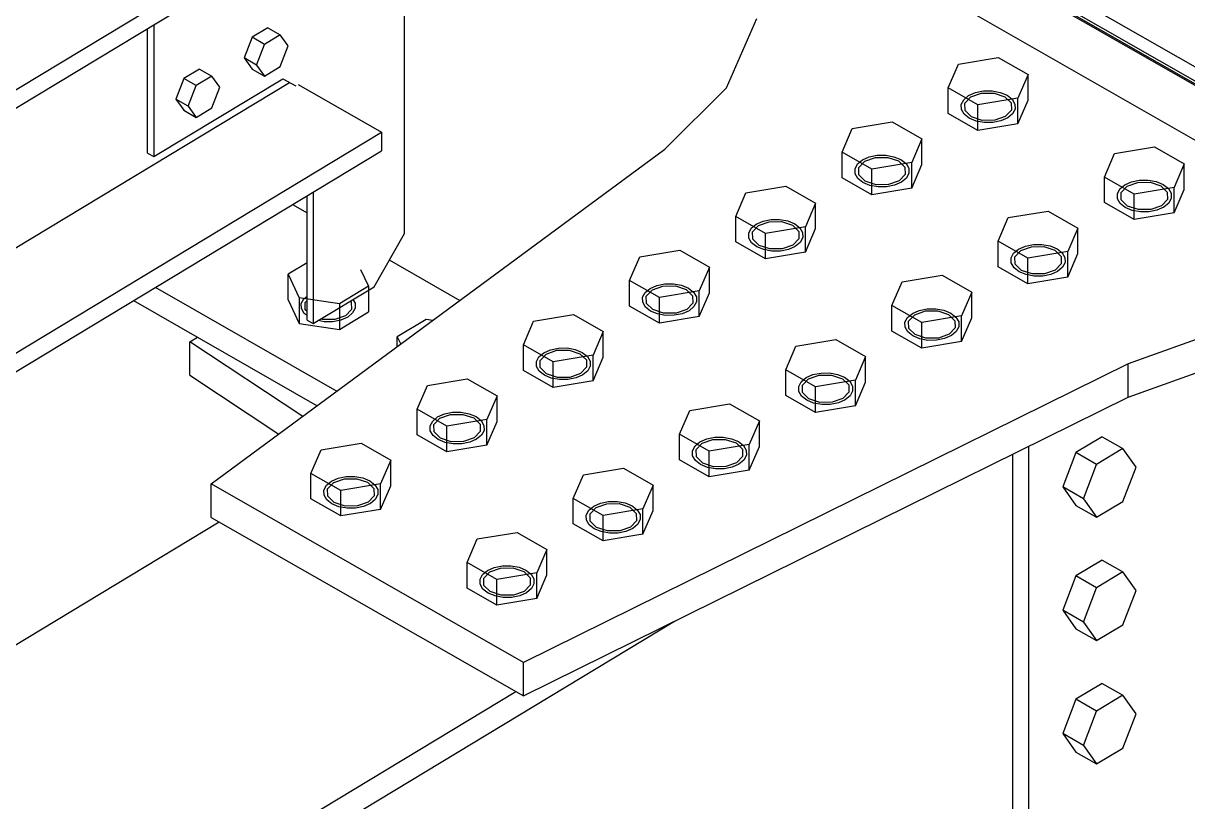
# Model space of a CAD drawing. Header units: millimetres. Extents: x 15962 to 71432, y 9666 to 72266.
# Drawn here: x 54455 to 54990, y 42711 to 43068 of the extents above; entities that cross this region are included whole.
import ezdxf

# ---------------------------------------------------------------- set-up
doc = ezdxf.new("R2010")
doc.units = ezdxf.units.MM
doc.header["$LTSCALE"] = 2

msp = doc.modelspace()

# ---------------------------------------------------------------- linework, layer by layer
at = {"color": 2, "linetype": 'Continuous'}
for p, q in [((54630.543, 42971.9221), (54630.543, 43221.0365)), ((53874.7746, 42689.6011), (54620.0183, 43139.265)), ((53874.7746, 42681.1064), (54620.0183, 43130.7703)), ((55059.0066, 43002.3463), (54876.3496, 43106.9348)), ((54877.7637, 43106.9457), (55058.9881, 43003.1775)), ((55058.9603, 43004.4243), (54879.8849, 43106.962)), ((54891.1976, 43107.0491), (55058.8122, 43011.0737)), ((54876.3496, 43081.8553), (55059.0066, 42977.2668)), ((54778.465, 43038.7922), (54792.424, 43070.5369)), ((54512.5408, 43008.7802), (54512.5408, 43065.9207)), ((54515.4059, 43067.6495), (54515.4059, 43007.1396)), ((53833.5872, 42592.2367), (54577.744, 43041.2448)), ((54515.4059, 43007.1396), (54574.719, 43042.9268)), ((54574.719, 43042.9268), (54580.6503, 43039.6289)), ((54581.6968, 43040.2603), (54620.0183, 43018.317)), ((54750.133, 43010.5483), (54778.465, 43038.7922)), ((53874.7746, 42568.653), (54620.0183, 43018.317)), ((54620.0183, 43018.317), (54620.0183, 43009.8223)), ((53874.7746, 42560.1583), (54620.0183, 43009.8223)), ((54512.5408, 43008.7802), (54515.4059, 43007.1396)), ((54541.8357, 42856.8522), (54750.133, 43010.5483)), ((54588.675, 42990.9104), (54588.675, 42930.4802)), ((54579.1555, 42985.1666), (54585.8098, 42981.3562)), ((54585.8098, 42932.1208), (54585.8098, 42989.1816)), ((54616.587, 42947.3212), (54630.543, 42971.9221)), ((54623.6145, 42959.7089), (54656.0565, 42941.1322)), ((54516.1451, 42947.1474), (54599.5126, 42899.4102)), ((54588.675, 42930.4802), (54616.587, 42947.3212)), ((54506.101, 42941.0871), (54590.4994, 42892.7596)), ((54585.8098, 42932.1208), (54588.675, 42930.4802)), ((55014.8384, 42930.614), (54962.9521, 42912.0668)), ((54532.0157, 42922.1563), (54535.4951, 42924.2557)), ((54583.8599, 42887.8606), (54532.0157, 42922.1563)), ((54532.0157, 42906.785), (54532.0157, 42922.1563)), ((54962.9521, 42912.0668), (54685.2634, 42774.9231)), ((54962.9521, 42896.6954), (55014.8384, 42915.2427)), ((54962.9521, 42896.6954), (54962.9521, 42912.0668)), ((54532.0157, 42906.785), (54572.8755, 42879.7556)), ((54685.2634, 42759.5518), (54962.9521, 42896.6954)), ((54917.151, 42874.0754), (54917.151, 42643.6684)), ((54909.988, 42647.7699), (54909.988, 42870.5378)), ((54685.2634, 42774.9231), (54541.8357, 42856.8522)), ((54541.8357, 42841.4809), (54541.8357, 42856.8522)), ((54541.8357, 42841.4809), (54685.2634, 42759.5518)), ((54191.2185, 42625.7143), (54545.4214, 42839.4327)), ((54327.3159, 42535.974), (54754.6679, 42793.829)), ((54685.2634, 42759.5518), (54685.2634, 42774.9231)), ((54327.3159, 42547.7856), (54681.6778, 42761.5999))]:
    msp.add_line(p, q, dxfattribs=at)
at = {"color": 7, "linetype": 'Continuous'}
for p, q in [((54567.8777, 43066.3056), (54560.6259, 43061.9302)), ((54567.8777, 43066.3056), (54573.5507, 43063.0571)), ((54560.6259, 43061.9302), (54557, 43052.4613)), ((54566.2989, 43058.6817), (54560.6259, 43061.9302)), ((54573.5507, 43063.0571), (54566.2989, 43058.6817)), ((54577.1766, 43057.9637), (54573.5507, 43063.0571)), ((54562.6731, 43049.2128), (54566.2989, 43058.6817)), ((54573.5507, 43048.4948), (54577.1766, 43057.9637)), ((54562.6731, 43049.2128), (54557, 43052.4613)), ((54557, 43052.4613), (54560.6259, 43047.3679)), ((54562.6731, 43049.2128), (54566.2989, 43044.1194)), ((54880.3451, 43038.7386), (54885.0128, 43049.5961)), ((54885.0128, 43049.5961), (54903.3438, 43052.6488)), ((54903.3438, 43052.6488), (54917.0071, 43044.844)), ((54536.4766, 43047.3594), (54529.2249, 43042.984)), ((54542.1497, 43044.111), (54534.8979, 43039.7356)), ((54536.4766, 43047.3594), (54542.1497, 43044.111)), ((54545.7755, 43039.0175), (54542.1497, 43044.111)), ((54560.6259, 43047.3679), (54566.2989, 43044.1194)), ((54566.2989, 43044.1194), (54573.5507, 43048.4948)), ((54917.0071, 43044.844), (54912.3394, 43033.9865)), ((54917.0071, 43033.0971), (54917.0071, 43044.844)), ((54529.2249, 43042.984), (54525.599, 43033.5151)), ((54534.8979, 43039.7356), (54529.2249, 43042.984)), ((54531.272, 43030.2667), (54534.8979, 43039.7356)), ((54542.1497, 43029.5487), (54545.7755, 43039.0175)), ((54880.3451, 43026.9916), (54880.3451, 43038.7386)), ((54894.0084, 43030.9338), (54880.3451, 43038.7386)), ((54531.272, 43030.2667), (54525.599, 43033.5151)), ((54525.599, 43033.5151), (54529.2249, 43028.4217)), ((54886.3033, 43031.0899), (54887.4586, 43033.2861)), ((54887.4586, 43033.2861), (54889.7119, 43035.1649)), ((54888.0113, 43031.6284), (54890.7876, 43034.5505)), ((54889.7119, 43035.1649), (54892.8426, 43036.5425)), ((54890.7876, 43034.5505), (54895.6775, 43036.2651)), ((54892.8426, 43036.5425), (54896.5444, 43037.2841)), ((54912.3394, 43033.9865), (54894.0084, 43030.9338)), ((54895.6775, 43036.2651), (54901.371, 43036.313)), ((54896.5444, 43037.2841), (54900.4549, 43037.3169)), ((54900.4549, 43037.3169), (54904.1912, 43036.6379)), ((54901.371, 43036.313), (54906.3423, 43034.6811)), ((54904.1912, 43036.6379), (54907.3877, 43035.3134)), ((54906.3423, 43034.6811), (54909.2595, 43031.8069)), ((54907.3877, 43035.3134), (54909.7314, 43033.4732)), ((54909.7314, 43033.4732), (54910.993, 43031.2973)), ((54912.3394, 43022.2396), (54912.3394, 43033.9865)), ((54912.3394, 43022.2396), (54917.0071, 43033.0971)), ((54529.2249, 43028.4217), (54534.8979, 43025.1732)), ((54531.272, 43030.2667), (54534.8979, 43025.1732)), ((54534.8979, 43025.1732), (54542.1497, 43029.5487)), ((54886.3592, 43028.7914), (54886.3033, 43031.0899)), ((54887.6207, 43026.6156), (54886.3592, 43028.7914)), ((54888.0927, 43028.2819), (54888.0113, 43031.6284)), ((54891.0098, 43025.4076), (54888.0927, 43028.2819)), ((54894.0084, 43019.1868), (54894.0084, 43030.9338)), ((54909.3409, 43028.4603), (54906.5646, 43025.5383)), ((54909.2595, 43031.8069), (54909.3409, 43028.4603)), ((54911.0489, 43028.9988), (54909.8936, 43026.8026)), ((54910.993, 43031.2973), (54911.0489, 43028.9988)), ((54836.2276, 43020.0895), (54854.5586, 43023.1422)), ((54854.5586, 43023.1422), (54868.2219, 43015.3374)), ((54894.0084, 43019.1868), (54880.3451, 43026.9916)), ((54889.9644, 43024.7753), (54887.6207, 43026.6156)), ((54893.1609, 43023.4509), (54889.9644, 43024.7753)), ((54895.9812, 43023.7758), (54891.0098, 43025.4076)), ((54896.8973, 43022.7718), (54893.1609, 43023.4509)), ((54901.6746, 43023.8236), (54895.9812, 43023.7758)), ((54900.8077, 43022.8047), (54896.8973, 43022.7718)), ((54904.5095, 43023.5462), (54900.8077, 43022.8047)), ((54906.5646, 43025.5383), (54901.6746, 43023.8236)), ((54907.6403, 43024.9238), (54904.5095, 43023.5462)), ((54909.8936, 43026.8026), (54907.6403, 43024.9238)), ((54831.5599, 43009.2319), (54836.2276, 43020.0895)), ((54912.3394, 43022.2396), (54894.0084, 43019.1868)), ((54868.2219, 43015.3374), (54863.5542, 43004.4799)), ((54868.2219, 43003.5905), (54868.2219, 43015.3374)), ((54956.7266, 43008.6315), (54975.0576, 43011.6843)), ((54975.0576, 43011.6843), (54988.7209, 43003.8795)), ((54831.5599, 42997.485), (54831.5599, 43009.2319)), ((54845.2232, 43001.4271), (54831.5599, 43009.2319)), ((54840.9267, 43005.6583), (54844.0575, 43007.0359)), ((54842.0024, 43005.0438), (54846.8924, 43006.7585)), ((54844.0575, 43007.0359), (54847.7593, 43007.7774)), ((54846.8924, 43006.7585), (54852.5858, 43006.8063)), ((54847.7593, 43007.7774), (54851.6697, 43007.8103)), ((54851.6697, 43007.8103), (54855.4061, 43007.1312)), ((54852.5858, 43006.8063), (54857.5572, 43005.1745)), ((54855.4061, 43007.1312), (54858.6026, 43005.8068)), ((54952.0589, 42997.774), (54956.7266, 43008.6315)), ((54837.5181, 43001.5833), (54838.6734, 43003.7795)), ((54837.574, 42999.2848), (54837.5181, 43001.5833)), ((54838.6734, 43003.7795), (54840.9267, 43005.6583)), ((54839.2261, 43002.1218), (54842.0024, 43005.0438)), ((54839.3075, 42998.7752), (54839.2261, 43002.1218)), ((54863.5542, 43004.4799), (54845.2232, 43001.4271)), ((54845.2232, 42989.6802), (54845.2232, 43001.4271)), ((54857.5572, 43005.1745), (54860.4743, 43002.3002)), ((54858.6026, 43005.8068), (54860.9463, 43003.9666)), ((54860.4743, 43002.3002), (54860.5557, 42998.9537)), ((54860.9463, 43003.9666), (54862.2078, 43001.7907)), ((54862.2078, 43001.7907), (54862.2637, 42999.4922)), ((54863.5542, 42992.7329), (54863.5542, 43004.4799)), ((54863.5542, 42992.7329), (54868.2219, 43003.5905)), ((54988.7209, 43003.8795), (54984.0532, 42993.0219)), ((54988.7209, 42992.1325), (54988.7209, 43003.8795)), ((54845.2232, 42989.6802), (54831.5599, 42997.485)), ((54838.8356, 42997.1089), (54837.574, 42999.2848)), ((54841.1793, 42995.2687), (54838.8356, 42997.1089)), ((54842.2247, 42995.901), (54839.3075, 42998.7752)), ((54847.196, 42994.2691), (54842.2247, 42995.901)), ((54857.7794, 42996.0316), (54852.8895, 42994.317)), ((54860.5557, 42998.9537), (54857.7794, 42996.0316)), ((54861.1084, 42997.296), (54858.8551, 42995.4172)), ((54862.2637, 42999.4922), (54861.1084, 42997.296)), ((54952.0589, 42986.0271), (54952.0589, 42997.774)), ((54965.7222, 42989.9692), (54952.0589, 42997.774)), ((54961.4257, 42994.2004), (54964.5565, 42995.578)), ((54964.5565, 42995.578), (54968.2583, 42996.3195)), ((54968.2583, 42996.3195), (54972.1687, 42996.3523)), ((54972.1687, 42996.3523), (54975.9051, 42995.6733)), ((54975.9051, 42995.6733), (54979.1015, 42994.3488)), ((54782.7747, 42979.7253), (54787.4424, 42990.5828)), ((54787.4424, 42990.5828), (54805.7734, 42993.6356)), ((54805.7734, 42993.6356), (54819.4368, 42985.8308)), ((54844.3758, 42993.9442), (54841.1793, 42995.2687)), ((54848.1121, 42993.2652), (54844.3758, 42993.9442)), ((54863.5542, 42992.7329), (54845.2232, 42989.6802)), ((54852.8895, 42994.317), (54847.196, 42994.2691)), ((54852.0226, 42993.298), (54848.1121, 42993.2652)), ((54855.7244, 42994.0396), (54852.0226, 42993.298)), ((54858.8551, 42995.4172), (54855.7244, 42994.0396)), ((54958.0171, 42990.1254), (54959.1724, 42992.3215)), ((54959.1724, 42992.3215), (54961.4257, 42994.2004)), ((54959.7251, 42990.6638), (54962.5014, 42993.5859)), ((54959.8065, 42987.3173), (54959.7251, 42990.6638)), ((54962.5014, 42993.5859), (54967.3914, 42995.3006)), ((54984.0532, 42993.0219), (54965.7222, 42989.9692)), ((54967.3914, 42995.3006), (54973.0848, 42995.3484)), ((54973.0848, 42995.3484), (54978.0561, 42993.7165)), ((54978.0561, 42993.7165), (54980.9733, 42990.8423)), ((54979.1015, 42994.3488), (54981.4453, 42992.5086)), ((54980.9733, 42990.8423), (54981.0547, 42987.4958)), ((54981.4453, 42992.5086), (54982.7068, 42990.3327)), ((54982.7068, 42990.3327), (54982.7627, 42988.0342)), ((54984.0532, 42981.275), (54984.0532, 42993.0219)), ((54984.0532, 42981.275), (54988.7209, 42992.1325)), ((54819.4368, 42985.8308), (54814.7691, 42974.9732)), ((54819.4368, 42974.0838), (54819.4368, 42985.8308)), ((54965.7222, 42978.2223), (54952.0589, 42986.0271)), ((54958.073, 42987.8268), (54958.0171, 42990.1254)), ((54959.3345, 42985.651), (54958.073, 42987.8268)), ((54961.6783, 42983.8108), (54959.3345, 42985.651)), ((54962.7237, 42984.443), (54959.8065, 42987.3173)), ((54965.7222, 42978.2223), (54965.7222, 42989.9692)), ((54981.0547, 42987.4958), (54978.2784, 42984.5737)), ((54981.6074, 42985.8381), (54979.3541, 42983.9592)), ((54982.7627, 42988.0342), (54981.6074, 42985.8381)), ((54782.7747, 42967.9784), (54782.7747, 42979.7253)), ((54796.438, 42971.9205), (54782.7747, 42979.7253)), ((54907.9414, 42979.1249), (54926.2724, 42982.1776)), ((54926.2724, 42982.1776), (54939.9358, 42974.3728)), ((54964.8747, 42982.4863), (54961.6783, 42983.8108)), ((54967.695, 42982.8112), (54962.7237, 42984.443)), ((54968.6111, 42981.8073), (54964.8747, 42982.4863)), ((54984.0532, 42981.275), (54965.7222, 42978.2223)), ((54973.3884, 42982.859), (54967.695, 42982.8112)), ((54972.5215, 42981.8401), (54968.6111, 42981.8073)), ((54976.2233, 42982.5816), (54972.5215, 42981.8401)), ((54978.2784, 42984.5737), (54973.3884, 42982.859)), ((54979.3541, 42983.9592), (54976.2233, 42982.5816)), ((54788.733, 42972.0767), (54789.8882, 42974.2728)), ((54789.8882, 42974.2728), (54792.1415, 42976.1517)), ((54790.441, 42972.6151), (54793.2172, 42975.5372)), ((54792.1415, 42976.1517), (54795.2723, 42977.5293)), ((54793.2172, 42975.5372), (54798.1072, 42977.2519)), ((54795.2723, 42977.5293), (54798.9741, 42978.2708)), ((54814.7691, 42974.9732), (54796.438, 42971.9205)), ((54798.1072, 42977.2519), (54803.8006, 42977.2997)), ((54798.9741, 42978.2708), (54802.8846, 42978.3037)), ((54802.8846, 42978.3037), (54806.6209, 42977.6246)), ((54803.8006, 42977.2997), (54808.772, 42975.6679)), ((54806.6209, 42977.6246), (54809.8174, 42976.3002)), ((54808.772, 42975.6679), (54811.6892, 42972.7936)), ((54809.8174, 42976.3002), (54812.1611, 42974.4599)), ((54812.1611, 42974.4599), (54813.4226, 42972.2841)), ((54814.7691, 42963.2263), (54814.7691, 42974.9732)), ((54903.2737, 42968.2674), (54907.9414, 42979.1249)), ((54939.9358, 42974.3728), (54935.2681, 42963.5153)), ((54939.9358, 42962.6259), (54939.9358, 42974.3728)), ((54788.7888, 42969.7782), (54788.733, 42972.0767)), ((54790.0504, 42967.6023), (54788.7888, 42969.7782)), ((54790.5223, 42969.2686), (54790.441, 42972.6151)), ((54793.4395, 42966.3944), (54790.5223, 42969.2686)), ((54796.438, 42960.1736), (54796.438, 42971.9205)), ((54811.7705, 42969.4471), (54808.9943, 42966.525)), ((54811.6892, 42972.7936), (54811.7705, 42969.4471)), ((54813.4785, 42969.9855), (54812.3233, 42967.7894)), ((54813.4226, 42972.2841), (54813.4785, 42969.9855)), ((54814.7691, 42963.2263), (54819.4368, 42974.0838)), ((54738.6573, 42961.0762), (54756.9883, 42964.1289)), ((54756.9883, 42964.1289), (54770.6516, 42956.3241)), ((54796.438, 42960.1736), (54782.7747, 42967.9784)), ((54792.3941, 42965.7621), (54790.0504, 42967.6023)), ((54795.5906, 42964.4376), (54792.3941, 42965.7621)), ((54798.4108, 42964.7625), (54793.4395, 42966.3944)), ((54799.3269, 42963.7586), (54795.5906, 42964.4376)), ((54804.1043, 42964.8103), (54798.4108, 42964.7625)), ((54803.2374, 42963.7914), (54799.3269, 42963.7586)), ((54806.9392, 42964.5329), (54803.2374, 42963.7914)), ((54808.9943, 42966.525), (54804.1043, 42964.8103)), ((54810.07, 42965.9105), (54806.9392, 42964.5329)), ((54812.3233, 42967.7894), (54810.07, 42965.9105)), ((54903.2737, 42956.5204), (54903.2737, 42968.2674)), ((54916.937, 42960.4626), (54903.2737, 42968.2674)), ((54910.3872, 42962.8149), (54912.6405, 42964.6937)), ((54910.94, 42961.1572), (54913.7162, 42964.0793)), ((54912.6405, 42964.6937), (54915.7713, 42966.0713)), ((54913.7162, 42964.0793), (54918.6062, 42965.7939)), ((54915.7713, 42966.0713), (54919.4731, 42966.8129)), ((54935.2681, 42963.5153), (54916.937, 42960.4626)), ((54918.6062, 42965.7939), (54924.2996, 42965.8418)), ((54919.4731, 42966.8129), (54923.3836, 42966.8457)), ((54923.3836, 42966.8457), (54927.1199, 42966.1667)), ((54924.2996, 42965.8418), (54929.271, 42964.2099)), ((54927.1199, 42966.1667), (54930.3164, 42964.8422)), ((54929.271, 42964.2099), (54932.1882, 42961.3357)), ((54930.3164, 42964.8422), (54932.6601, 42963.002)), ((54935.2681, 42951.7684), (54935.2681, 42963.5153)), ((54585.8098, 42958.3779), (54577.0909, 42953.1171)), ((54733.9896, 42950.2187), (54738.6573, 42961.0762)), ((54814.7691, 42963.2263), (54796.438, 42960.1736)), ((54909.2319, 42960.6187), (54910.3872, 42962.8149)), ((54909.2878, 42958.3202), (54909.2319, 42960.6187)), ((54910.5494, 42956.1444), (54909.2878, 42958.3202)), ((54911.0213, 42957.8107), (54910.94, 42961.1572)), ((54916.937, 42948.7156), (54916.937, 42960.4626)), ((54932.1882, 42961.3357), (54932.2695, 42957.9891)), ((54932.6601, 42963.002), (54933.9216, 42960.8261)), ((54933.9775, 42958.5276), (54932.8223, 42956.3314)), ((54933.9216, 42960.8261), (54933.9775, 42958.5276)), ((54935.2681, 42951.7684), (54939.9358, 42962.6259)), ((54577.0909, 42953.1171), (54582.2626, 42942.3387)), ((54577.0909, 42941.3701), (54577.0909, 42953.1171)), ((54610.3333, 42955.2949), (54614.0236, 42947.6038)), ((54770.6516, 42956.3241), (54765.9839, 42945.4666)), ((54770.6516, 42944.5772), (54770.6516, 42956.3241)), ((54916.937, 42948.7156), (54903.2737, 42956.5204)), ((54912.8931, 42954.3041), (54910.5494, 42956.1444)), ((54913.9385, 42954.9364), (54911.0213, 42957.8107)), ((54916.0896, 42952.9797), (54912.8931, 42954.3041)), ((54918.9098, 42953.3046), (54913.9385, 42954.9364)), ((54919.8259, 42952.3006), (54916.0896, 42952.9797)), ((54924.6033, 42953.3524), (54918.9098, 42953.3046)), ((54927.4382, 42953.075), (54923.7364, 42952.3335)), ((54929.4933, 42955.0671), (54924.6033, 42953.3524)), ((54930.569, 42954.4526), (54927.4382, 42953.075)), ((54932.2695, 42957.9891), (54929.4933, 42955.0671)), ((54932.8223, 42956.3314), (54930.569, 42954.4526)), ((54614.0236, 42947.6038), (54600.7289, 42939.5821)), ((54614.0236, 42947.6038), (54614.0236, 42935.8569)), ((54733.9896, 42938.4718), (54733.9896, 42950.2187)), ((54747.6529, 42942.4139), (54733.9896, 42950.2187)), ((54743.3563, 42946.6451), (54746.4871, 42948.0227)), ((54744.4321, 42946.0306), (54749.322, 42947.7453)), ((54746.4871, 42948.0227), (54750.1889, 42948.7642)), ((54749.322, 42947.7453), (54755.0155, 42947.7931)), ((54750.1889, 42948.7642), (54754.0994, 42948.797)), ((54754.0994, 42948.797), (54757.8357, 42948.118)), ((54755.0155, 42947.7931), (54759.9868, 42946.1612)), ((54757.8357, 42948.118), (54761.0322, 42946.7935)), ((54854.4885, 42938.7607), (54859.1562, 42949.6183)), ((54859.1562, 42949.6183), (54877.4873, 42952.671)), ((54877.4873, 42952.671), (54891.1506, 42944.8662)), ((54935.2681, 42951.7684), (54916.937, 42948.7156)), ((54923.7364, 42952.3335), (54919.8259, 42952.3006)), ((54600.7289, 42939.5821), (54582.2626, 42942.3387)), ((54582.2626, 42942.3387), (54582.2626, 42930.5918)), ((54584.3463, 42941.8631), (54585.8098, 42943.0803)), ((54739.9478, 42942.5701), (54741.103, 42944.7662)), ((54740.0037, 42940.2715), (54739.9478, 42942.5701)), ((54741.103, 42944.7662), (54743.3563, 42946.6451)), ((54741.6558, 42943.1085), (54744.4321, 42946.0306)), ((54741.7372, 42939.762), (54741.6558, 42943.1085)), ((54765.9839, 42945.4666), (54747.6529, 42942.4139)), ((54747.6529, 42930.667), (54747.6529, 42942.4139)), ((54759.9868, 42946.1612), (54762.904, 42943.287)), ((54761.0322, 42946.7935), (54763.3759, 42944.9533)), ((54762.904, 42943.287), (54762.9854, 42939.9405)), ((54763.3759, 42944.9533), (54764.6375, 42942.7774)), ((54764.6375, 42942.7774), (54764.6934, 42940.4789)), ((54765.9839, 42933.7197), (54765.9839, 42945.4666)), ((54765.9839, 42933.7197), (54770.6516, 42944.5772)), ((54891.1506, 42944.8662), (54886.4829, 42934.0087)), ((54891.1506, 42933.1193), (54891.1506, 42944.8662)), ((54577.0909, 42941.3701), (54582.2626, 42930.5918)), ((54583.1866, 42939.6678), (54584.3463, 42941.8631)), ((54583.2378, 42937.3693), (54583.1866, 42939.6678)), ((54584.4949, 42935.1925), (54583.2378, 42937.3693)), ((54584.8957, 42940.2051), (54585.8098, 42941.1645)), ((54584.9702, 42936.8585), (54584.8957, 42940.2051)), ((54585.8098, 42936.029), (54584.9702, 42936.8585)), ((54600.7289, 42939.5821), (54600.7289, 42927.8352)), ((54606.2188, 42937.022), (54603.4366, 42934.1019)), ((54605.7346, 42940.7733), (54606.1443, 42940.3685)), ((54606.1443, 42940.3685), (54606.2188, 42937.022)), ((54607.9279, 42937.5592), (54606.7682, 42935.3639)), ((54606.9311, 42941.4952), (54607.8767, 42939.8578)), ((54607.8767, 42939.8578), (54607.9279, 42937.5592)), ((54747.6529, 42930.667), (54733.9896, 42938.4718)), ((54741.2652, 42938.0957), (54740.0037, 42940.2715)), ((54743.6089, 42936.2554), (54741.2652, 42938.0957)), ((54744.6543, 42936.8877), (54741.7372, 42939.762)), ((54749.6257, 42935.2559), (54744.6543, 42936.8877)), ((54760.2091, 42937.0184), (54755.3191, 42935.3037)), ((54762.9854, 42939.9405), (54760.2091, 42937.0184)), ((54763.5381, 42938.2828), (54761.2848, 42936.4039)), ((54764.6934, 42940.4789), (54763.5381, 42938.2828)), ((54854.4885, 42927.0138), (54854.4885, 42938.7607)), ((54868.1519, 42930.9559), (54854.4885, 42938.7607)), ((54866.9861, 42936.5647), (54870.6879, 42937.3062)), ((54870.6879, 42937.3062), (54874.5984, 42937.3391)), ((54874.5984, 42937.3391), (54878.3347, 42936.66)), ((54585.8098, 42934.1575), (54584.4949, 42935.1925)), ((54593.7636, 42931.3422), (54590.9537, 42931.8551)), ((54592.8496, 42932.3468), (54592.1502, 42932.577)), ((54598.5431, 42932.3906), (54592.8496, 42932.3468)), ((54597.6741, 42931.3723), (54593.7636, 42931.3422)), ((54601.3774, 42932.1112), (54597.6741, 42931.3723)), ((54603.4366, 42934.1019), (54598.5431, 42932.3906)), ((54600.7289, 42927.8352), (54614.0236, 42935.8569)), ((54604.511, 42933.4866), (54601.3774, 42932.1112)), ((54606.7682, 42935.3639), (54604.511, 42933.4866)), ((54640.5268, 42932.4282), (54627.2321, 42924.4065)), ((54643.6321, 42931.9647), (54640.5268, 42932.4282)), ((54685.2044, 42920.7121), (54689.8721, 42931.5696)), ((54689.8721, 42931.5696), (54708.2031, 42934.6223)), ((54708.2031, 42934.6223), (54721.8664, 42926.8175)), ((54746.8054, 42934.931), (54743.6089, 42936.2554)), ((54750.5418, 42934.2519), (54746.8054, 42934.931)), ((54765.9839, 42933.7197), (54747.6529, 42930.667)), ((54755.3191, 42935.3037), (54749.6257, 42935.2559)), ((54754.4522, 42934.2848), (54750.5418, 42934.2519)), ((54758.154, 42935.0263), (54754.4522, 42934.2848)), ((54761.2848, 42936.4039), (54758.154, 42935.0263)), ((54860.4468, 42931.1121), (54861.602, 42933.3083)), ((54861.602, 42933.3083), (54863.8553, 42935.1871)), ((54862.1548, 42931.6506), (54864.931, 42934.5726)), ((54862.2361, 42928.304), (54862.1548, 42931.6506)), ((54863.8553, 42935.1871), (54866.9861, 42936.5647)), ((54864.931, 42934.5726), (54869.821, 42936.2873)), ((54886.4829, 42934.0087), (54868.1519, 42930.9559)), ((54869.821, 42936.2873), (54875.5145, 42936.3351)), ((54875.5145, 42936.3351), (54880.4858, 42934.7033)), ((54878.3347, 42936.66), (54881.5312, 42935.3356)), ((54880.4858, 42934.7033), (54883.403, 42931.829)), ((54881.5312, 42935.3356), (54883.8749, 42933.4953)), ((54883.403, 42931.829), (54883.4843, 42928.4825)), ((54883.8749, 42933.4953), (54885.1365, 42931.3195)), ((54886.4829, 42922.2617), (54886.4829, 42934.0087)), ((54886.4829, 42922.2617), (54891.1506, 42933.1193)), ((54582.2626, 42930.5918), (54600.7289, 42927.8352)), ((54721.8664, 42926.8175), (54717.1987, 42915.96)), ((54721.8664, 42915.0706), (54721.8664, 42926.8175)), ((54868.1519, 42919.209), (54854.4885, 42927.0138)), ((54860.5027, 42928.8136), (54860.4468, 42931.1121)), ((54861.7642, 42926.6377), (54860.5027, 42928.8136)), ((54864.1079, 42924.7975), (54861.7642, 42926.6377)), ((54865.1533, 42925.4298), (54862.2361, 42928.304)), ((54868.1519, 42919.209), (54868.1519, 42930.9559)), ((54883.4843, 42928.4825), (54880.7081, 42925.5604)), ((54884.0371, 42926.8248), (54881.7838, 42924.946)), ((54885.1923, 42929.021), (54884.0371, 42926.8248)), ((54885.1365, 42931.3195), (54885.1923, 42929.021)), ((54627.2321, 42924.4065), (54628.8419, 42921.0514)), ((54627.2321, 42919.8636), (54627.2321, 42924.4065)), ((54685.2044, 42908.9651), (54685.2044, 42920.7121)), ((54698.8677, 42912.9073), (54685.2044, 42920.7121)), ((54810.3711, 42920.1116), (54828.7021, 42923.1644)), ((54828.7021, 42923.1644), (54842.3654, 42915.3596)), ((54867.3044, 42923.473), (54864.1079, 42924.7975)), ((54870.1247, 42923.7979), (54865.1533, 42925.4298)), ((54871.0407, 42922.794), (54867.3044, 42923.473)), ((54886.4829, 42922.2617), (54868.1519, 42919.209)), ((54875.8181, 42923.8458), (54870.1247, 42923.7979)), ((54874.9512, 42922.8268), (54871.0407, 42922.794)), ((54878.653, 42923.5684), (54874.9512, 42922.8268)), ((54880.7081, 42925.5604), (54875.8181, 42923.8458)), ((54881.7838, 42924.946), (54878.653, 42923.5684)), ((54692.3179, 42915.2596), (54694.5712, 42917.1384)), ((54692.8706, 42913.6019), (54695.6469, 42916.524)), ((54694.5712, 42917.1384), (54697.702, 42918.516)), ((54695.6469, 42916.524), (54700.5369, 42918.2386)), ((54697.702, 42918.516), (54701.4038, 42919.2576)), ((54717.1987, 42915.96), (54698.8677, 42912.9073)), ((54700.5369, 42918.2386), (54706.2303, 42918.2865)), ((54701.4038, 42919.2576), (54705.3142, 42919.2904)), ((54705.3142, 42919.2904), (54709.0506, 42918.6114)), ((54706.2303, 42918.2865), (54711.2016, 42916.6546)), ((54709.0506, 42918.6114), (54712.247, 42917.2869)), ((54711.2016, 42916.6546), (54714.1188, 42913.7804)), ((54712.247, 42917.2869), (54714.5908, 42915.4467)), ((54714.5908, 42915.4467), (54715.8523, 42913.2708)), ((54717.1987, 42904.2131), (54717.1987, 42915.96)), ((54805.7034, 42909.2541), (54810.3711, 42920.1116)), ((54842.3654, 42915.3596), (54837.6977, 42904.502)), ((54842.3654, 42903.6126), (54842.3654, 42915.3596)), ((54691.1626, 42913.0634), (54692.3179, 42915.2596)), ((54691.2185, 42910.7649), (54691.1626, 42913.0634)), ((54692.48, 42908.589), (54691.2185, 42910.7649)), ((54692.952, 42910.2554), (54692.8706, 42913.6019)), ((54695.8692, 42907.3811), (54692.952, 42910.2554)), ((54698.8677, 42901.1603), (54698.8677, 42912.9073)), ((54714.2002, 42910.4338), (54711.4239, 42907.5118)), ((54714.1188, 42913.7804), (54714.2002, 42910.4338)), ((54715.9082, 42910.9723), (54714.7529, 42908.7761)), ((54715.8523, 42913.2708), (54715.9082, 42910.9723)), ((54717.1987, 42904.2131), (54721.8664, 42915.0706)), ((54641.0869, 42902.063), (54659.4179, 42905.1157)), ((54659.4179, 42905.1157), (54673.0813, 42897.3109)), ((54698.8677, 42901.1603), (54685.2044, 42908.9651)), ((54694.8238, 42906.7488), (54692.48, 42908.589)), ((54698.0202, 42905.4244), (54694.8238, 42906.7488)), ((54700.8405, 42905.7493), (54695.8692, 42907.3811)), ((54701.7566, 42904.7453), (54698.0202, 42905.4244)), ((54706.5339, 42905.7971), (54700.8405, 42905.7493)), ((54705.667, 42904.7782), (54701.7566, 42904.7453)), ((54709.3688, 42905.5197), (54705.667, 42904.7782)), ((54711.4239, 42907.5118), (54706.5339, 42905.7971)), ((54712.4996, 42906.8973), (54709.3688, 42905.5197)), ((54714.7529, 42908.7761), (54712.4996, 42906.8973)), ((54805.7034, 42897.5072), (54805.7034, 42909.2541)), ((54819.3667, 42901.4493), (54805.7034, 42909.2541)), ((54812.8169, 42903.8016), (54815.0702, 42905.6805)), ((54813.3696, 42902.1439), (54816.1459, 42905.066)), ((54815.0702, 42905.6805), (54818.201, 42907.0581)), ((54816.1459, 42905.066), (54821.0359, 42906.7807)), ((54818.201, 42907.0581), (54821.9028, 42907.7996)), ((54821.0359, 42906.7807), (54826.7293, 42906.8285)), ((54821.9028, 42907.7996), (54825.8132, 42907.8325)), ((54825.8132, 42907.8325), (54829.5496, 42907.1534)), ((54826.7293, 42906.8285), (54831.7006, 42905.1967)), ((54829.5496, 42907.1534), (54832.746, 42905.829)), ((54831.7006, 42905.1967), (54834.6178, 42902.3224)), ((54832.746, 42905.829), (54835.0898, 42903.9887)), ((54636.4192, 42891.2054), (54641.0869, 42902.063)), ((54717.1987, 42904.2131), (54698.8677, 42901.1603)), ((54811.6616, 42901.6055), (54812.8169, 42903.8016)), ((54811.7175, 42899.307), (54811.6616, 42901.6055)), ((54812.979, 42897.1311), (54811.7175, 42899.307)), ((54813.451, 42898.7974), (54813.3696, 42902.1439)), ((54837.6977, 42904.502), (54819.3667, 42901.4493)), ((54819.3667, 42889.7024), (54819.3667, 42901.4493)), ((54834.6178, 42902.3224), (54834.6992, 42898.9759)), ((54835.0898, 42903.9887), (54836.3513, 42901.8129)), ((54836.4072, 42899.5143), (54835.2519, 42897.3182)), ((54836.3513, 42901.8129), (54836.4072, 42899.5143)), ((54837.6977, 42892.7551), (54837.6977, 42904.502)), ((54837.6977, 42892.7551), (54842.3654, 42903.6126)), ((54673.0813, 42897.3109), (54668.4136, 42886.4534)), ((54673.0813, 42885.564), (54673.0813, 42897.3109)), ((54819.3667, 42889.7024), (54805.7034, 42897.5072)), ((54815.3228, 42895.2909), (54812.979, 42897.1311)), ((54816.3682, 42895.9232), (54813.451, 42898.7974)), ((54818.5192, 42893.9664), (54815.3228, 42895.2909)), ((54821.3395, 42894.2913), (54816.3682, 42895.9232)), ((54822.2556, 42893.2874), (54818.5192, 42893.9664)), ((54827.0329, 42894.3391), (54821.3395, 42894.2913)), ((54829.8678, 42894.0617), (54826.166, 42893.3202)), ((54831.9229, 42896.0538), (54827.0329, 42894.3391)), ((54832.9986, 42895.4393), (54829.8678, 42894.0617)), ((54834.6992, 42898.9759), (54831.9229, 42896.0538)), ((54835.2519, 42897.3182), (54832.9986, 42895.4393)), ((54636.4192, 42879.4585), (54636.4192, 42891.2054)), ((54650.0825, 42883.4006), (54636.4192, 42891.2054)), ((54645.786, 42887.6318), (54648.9168, 42889.0094)), ((54646.8617, 42887.0173), (54651.7517, 42888.732)), ((54648.9168, 42889.0094), (54652.6186, 42889.7509)), ((54651.7517, 42888.732), (54657.4451, 42888.7798)), ((54652.6186, 42889.7509), (54656.5291, 42889.7838)), ((54656.5291, 42889.7838), (54660.2654, 42889.1047)), ((54657.4451, 42888.7798), (54662.4165, 42887.148)), ((54660.2654, 42889.1047), (54663.4619, 42887.7803)), ((54756.9182, 42879.7475), (54761.5859, 42890.605)), ((54761.5859, 42890.605), (54779.9169, 42893.6577)), ((54779.9169, 42893.6577), (54793.5802, 42885.8529)), ((54837.6977, 42892.7551), (54819.3667, 42889.7024)), ((54826.166, 42893.3202), (54822.2556, 42893.2874)), ((54642.3774, 42883.5568), (54643.5327, 42885.753)), ((54642.4333, 42881.2583), (54642.3774, 42883.5568)), ((54643.5327, 42885.753), (54645.786, 42887.6318)), ((54644.0855, 42884.0953), (54646.8617, 42887.0173)), ((54644.1668, 42880.7487), (54644.0855, 42884.0953)), ((54668.4136, 42886.4534), (54650.0825, 42883.4006)), ((54650.0825, 42871.6537), (54650.0825, 42883.4006)), ((54662.4165, 42887.148), (54665.3337, 42884.2737)), ((54663.4619, 42887.7803), (54665.8056, 42885.94)), ((54665.3337, 42884.2737), (54665.415, 42880.9272)), ((54665.8056, 42885.94), (54667.0671, 42883.7642)), ((54667.0671, 42883.7642), (54667.123, 42881.4657)), ((54668.4136, 42874.7064), (54668.4136, 42886.4534)), ((54668.4136, 42874.7064), (54673.0813, 42885.564)), ((54793.5802, 42885.8529), (54788.9125, 42874.9954)), ((54793.5802, 42874.106), (54793.5802, 42885.8529)), ((54650.0825, 42871.6537), (54636.4192, 42879.4585)), ((54643.6949, 42879.0824), (54642.4333, 42881.2583)), ((54646.0386, 42877.2422), (54643.6949, 42879.0824)), ((54647.084, 42877.8745), (54644.1668, 42880.7487)), ((54652.0553, 42876.2426), (54647.084, 42877.8745)), ((54662.6388, 42878.0051), (54657.7488, 42876.2905)), ((54665.415, 42880.9272), (54662.6388, 42878.0051)), ((54665.9678, 42879.2695), (54663.7145, 42877.3907)), ((54667.123, 42881.4657), (54665.9678, 42879.2695)), ((54756.9182, 42868.0005), (54756.9182, 42879.7475)), ((54770.5815, 42871.9427), (54756.9182, 42879.7475)), ((54769.4158, 42877.5515), (54773.1176, 42878.293)), ((54773.1176, 42878.293), (54777.028, 42878.3258)), ((54777.028, 42878.3258), (54780.7644, 42877.6468)), ((54951.1057, 42878.5454), (54939.0196, 42871.2529)), ((54951.1057, 42878.5454), (54960.5609, 42873.1314)), ((54587.634, 42861.6988), (54592.3017, 42872.5563)), ((54592.3017, 42872.5563), (54610.6328, 42875.6091)), ((54610.6328, 42875.6091), (54624.2961, 42867.8043)), ((54649.2351, 42875.9177), (54646.0386, 42877.2422)), ((54652.9714, 42875.2387), (54649.2351, 42875.9177)), ((54668.4136, 42874.7064), (54650.0825, 42871.6537)), ((54657.7488, 42876.2905), (54652.0553, 42876.2426)), ((54656.8819, 42875.2715), (54652.9714, 42875.2387)), ((54660.5837, 42876.0131), (54656.8819, 42875.2715)), ((54663.7145, 42877.3907), (54660.5837, 42876.0131)), ((54762.8764, 42872.0988), (54764.0317, 42874.295)), ((54764.0317, 42874.295), (54766.285, 42876.1739)), ((54764.5844, 42872.6373), (54767.3607, 42875.5594)), ((54764.6658, 42869.2908), (54764.5844, 42872.6373)), ((54766.285, 42876.1739), (54769.4158, 42877.5515)), ((54767.3607, 42875.5594), (54772.2507, 42877.2741)), ((54788.9125, 42874.9954), (54770.5815, 42871.9427)), ((54772.2507, 42877.2741), (54777.9441, 42877.3219)), ((54777.9441, 42877.3219), (54782.9155, 42875.69)), ((54780.7644, 42877.6468), (54783.9609, 42876.3223)), ((54782.9155, 42875.69), (54785.8326, 42872.8158)), ((54783.9609, 42876.3223), (54786.3046, 42874.4821)), ((54785.8326, 42872.8158), (54785.914, 42869.4693)), ((54786.3046, 42874.4821), (54787.5661, 42872.3062)), ((54788.9125, 42863.2485), (54788.9125, 42874.9954)), ((54788.9125, 42863.2485), (54793.5802, 42874.106)), ((54960.5609, 42873.1314), (54948.4748, 42865.8389)), ((54966.6039, 42864.6424), (54960.5609, 42873.1314)), ((54624.2961, 42867.8043), (54619.6284, 42856.9467)), ((54624.2961, 42856.0573), (54624.2961, 42867.8043)), ((54770.5815, 42860.1957), (54756.9182, 42868.0005)), ((54762.9323, 42869.8003), (54762.8764, 42872.0988)), ((54764.1939, 42867.6245), (54762.9323, 42869.8003)), ((54766.5376, 42865.7842), (54764.1939, 42867.6245)), ((54767.583, 42866.4165), (54764.6658, 42869.2908)), ((54770.5815, 42860.1957), (54770.5815, 42871.9427)), ((54785.914, 42869.4693), (54783.1377, 42866.5472)), ((54786.4668, 42867.8116), (54784.2134, 42865.9327)), ((54787.622, 42870.0077), (54786.4668, 42867.8116)), ((54787.5661, 42872.3062), (54787.622, 42870.0077)), ((54939.0196, 42871.2529), (54932.9765, 42855.4714)), ((54948.4748, 42865.8389), (54939.0196, 42871.2529)), ((54712.8007, 42861.0984), (54731.1318, 42864.1511)), ((54731.1318, 42864.1511), (54744.7951, 42856.3463)), ((54769.7341, 42864.4598), (54766.5376, 42865.7842)), ((54772.5543, 42864.7847), (54767.583, 42866.4165)), ((54773.4704, 42863.7807), (54769.7341, 42864.4598)), ((54788.9125, 42863.2485), (54770.5815, 42860.1957)), ((54778.2478, 42864.8325), (54772.5543, 42864.7847)), ((54777.3809, 42863.8136), (54773.4704, 42863.7807)), ((54781.0827, 42864.5551), (54777.3809, 42863.8136)), ((54783.1377, 42866.5472), (54778.2478, 42864.8325)), ((54784.2134, 42865.9327), (54781.0827, 42864.5551)), ((54942.4317, 42850.0574), (54948.4748, 42865.8389)), ((54960.5609, 42848.8609), (54966.6039, 42864.6424)), ((54587.634, 42849.9519), (54587.634, 42861.6988)), ((54601.2974, 42853.894), (54587.634, 42861.6988)), ((54594.7475, 42856.2463), (54597.0008, 42858.1252)), ((54595.3003, 42854.5886), (54598.0765, 42857.5107)), ((54597.0008, 42858.1252), (54600.1316, 42859.5028)), ((54598.0765, 42857.5107), (54602.9665, 42859.2254)), ((54600.1316, 42859.5028), (54603.8334, 42860.2443)), ((54619.6284, 42856.9467), (54601.2974, 42853.894)), ((54602.9665, 42859.2254), (54608.66, 42859.2732)), ((54603.8334, 42860.2443), (54607.7439, 42860.2771)), ((54607.7439, 42860.2771), (54611.4802, 42859.5981)), ((54608.66, 42859.2732), (54613.6313, 42857.6414)), ((54611.4802, 42859.5981), (54614.6767, 42858.2736)), ((54613.6313, 42857.6414), (54616.5485, 42854.7671)), ((54614.6767, 42858.2736), (54617.0204, 42856.4334)), ((54619.6284, 42845.1998), (54619.6284, 42856.9467)), ((54708.133, 42850.2408), (54712.8007, 42861.0984)), ((54593.5923, 42854.0502), (54594.7475, 42856.2463)), ((54593.6482, 42851.7517), (54593.5923, 42854.0502)), ((54594.9097, 42849.5758), (54593.6482, 42851.7517)), ((54595.3816, 42851.2421), (54595.3003, 42854.5886)), ((54598.2988, 42848.3678), (54595.3816, 42851.2421)), ((54601.2974, 42842.1471), (54601.2974, 42853.894)), ((54616.6298, 42851.4206), (54613.8536, 42848.4985)), ((54616.5485, 42854.7671), (54616.6298, 42851.4206)), ((54617.0204, 42856.4334), (54618.282, 42854.2576)), ((54618.3378, 42851.959), (54617.1826, 42849.7629)), ((54618.282, 42854.2576), (54618.3378, 42851.959)), ((54619.6284, 42845.1998), (54624.2961, 42856.0573)), ((54744.7951, 42856.3463), (54740.1274, 42845.4888)), ((54744.7951, 42844.5994), (54744.7951, 42856.3463)), ((54942.4317, 42850.0574), (54932.9765, 42855.4714)), ((54932.9765, 42855.4714), (54939.0196, 42846.9824)), ((54601.2974, 42842.1471), (54587.634, 42849.9519)), ((54597.2534, 42847.7356), (54594.9097, 42849.5758)), ((54600.4499, 42846.4111), (54597.2534, 42847.7356)), ((54603.2702, 42846.736), (54598.2988, 42848.3678)), ((54604.1862, 42845.7321), (54600.4499, 42846.4111)), ((54608.9636, 42846.7838), (54603.2702, 42846.736)), ((54611.7985, 42846.5064), (54608.0967, 42845.7649)), ((54613.8536, 42848.4985), (54608.9636, 42846.7838)), ((54614.9293, 42847.884), (54611.7985, 42846.5064)), ((54617.1826, 42849.7629), (54614.9293, 42847.884)), ((54708.133, 42838.4939), (54708.133, 42850.2408)), ((54721.7963, 42842.436), (54708.133, 42850.2408)), ((54715.2465, 42844.7884), (54717.4998, 42846.6672)), ((54715.7993, 42843.1307), (54718.5755, 42846.0528)), ((54717.4998, 42846.6672), (54720.6306, 42848.0448)), ((54718.5755, 42846.0528), (54723.4655, 42847.7674)), ((54720.6306, 42848.0448), (54724.3324, 42848.7863)), ((54723.4655, 42847.7674), (54729.159, 42847.8153)), ((54724.3324, 42848.7863), (54728.2429, 42848.8192)), ((54728.2429, 42848.8192), (54731.9792, 42848.1402)), ((54729.159, 42847.8153), (54734.1303, 42846.1834)), ((54731.9792, 42848.1402), (54735.1757, 42846.8157)), ((54734.1303, 42846.1834), (54737.0475, 42843.3092)), ((54735.1757, 42846.8157), (54737.5194, 42844.9755)), ((54939.0196, 42846.9824), (54948.4748, 42841.5684)), ((54942.4317, 42850.0574), (54948.4748, 42841.5684)), ((54948.4748, 42841.5684), (54960.5609, 42848.8609)), ((54619.6284, 42845.1998), (54601.2974, 42842.1471)), ((54608.0967, 42845.7649), (54604.1862, 42845.7321)), ((54714.0913, 42842.5922), (54715.2465, 42844.7884)), ((54714.1471, 42840.2937), (54714.0913, 42842.5922)), ((54715.8806, 42839.7842), (54715.7993, 42843.1307)), ((54740.1274, 42845.4888), (54721.7963, 42842.436)), ((54721.7963, 42830.6891), (54721.7963, 42842.436)), ((54737.0475, 42843.3092), (54737.1288, 42839.9626)), ((54737.5194, 42844.9755), (54738.781, 42842.7996)), ((54738.8368, 42840.5011), (54737.6816, 42838.3049)), ((54738.781, 42842.7996), (54738.8368, 42840.5011)), ((54740.1274, 42833.7419), (54740.1274, 42845.4888)), ((54740.1274, 42833.7419), (54744.7951, 42844.5994)), ((54721.7963, 42830.6891), (54708.133, 42838.4939)), ((54715.4087, 42838.1178), (54714.1471, 42840.2937)), ((54717.7524, 42836.2776), (54715.4087, 42838.1178)), ((54718.7978, 42836.9099), (54715.8806, 42839.7842)), ((54720.9489, 42834.9532), (54717.7524, 42836.2776)), ((54723.7692, 42835.2781), (54718.7978, 42836.9099)), ((54729.4626, 42835.3259), (54723.7692, 42835.2781)), ((54734.3526, 42837.0406), (54729.4626, 42835.3259)), ((54735.4283, 42836.4261), (54732.2975, 42835.0485)), ((54737.1288, 42839.9626), (54734.3526, 42837.0406)), ((54737.6816, 42838.3049), (54735.4283, 42836.4261)), ((54659.3479, 42820.7342), (54664.0156, 42831.5918)), ((54664.0156, 42831.5918), (54682.3466, 42834.6445)), ((54682.3466, 42834.6445), (54696.0099, 42826.8397)), ((54724.6852, 42834.2741), (54720.9489, 42834.9532)), ((54740.1274, 42833.7419), (54721.7963, 42830.6891)), ((54728.5957, 42834.307), (54724.6852, 42834.2741)), ((54732.2975, 42835.0485), (54728.5957, 42834.307)), ((54696.0099, 42826.8397), (54691.3422, 42815.9822)), ((54696.0099, 42815.0928), (54696.0099, 42826.8397)), ((54659.3479, 42808.9873), (54659.3479, 42820.7342)), ((54673.0112, 42812.9294), (54659.3479, 42820.7342)), ((54671.8454, 42818.5382), (54675.5472, 42819.2797)), ((54675.5472, 42819.2797), (54679.4577, 42819.3126)), ((54679.4577, 42819.3126), (54683.194, 42818.6335)), ((54951.1057, 42821.9142), (54939.0196, 42814.6217)), ((54951.1057, 42821.9142), (54960.5609, 42816.5002)), ((54665.3061, 42813.0856), (54666.4614, 42815.2818)), ((54666.4614, 42815.2818), (54668.7147, 42817.1606)), ((54667.0141, 42813.6241), (54669.7904, 42816.5461)), ((54668.7147, 42817.1606), (54671.8454, 42818.5382)), ((54669.7904, 42816.5461), (54674.6803, 42818.2608)), ((54691.3422, 42815.9822), (54673.0112, 42812.9294)), ((54674.6803, 42818.2608), (54680.3738, 42818.3086)), ((54680.3738, 42818.3086), (54685.3451, 42816.6768)), ((54683.194, 42818.6335), (54686.3905, 42817.3091)), ((54685.3451, 42816.6768), (54688.2623, 42813.8025)), ((54686.3905, 42817.3091), (54688.7342, 42815.4688)), ((54688.2623, 42813.8025), (54688.3437, 42810.456)), ((54688.7342, 42815.4688), (54689.9958, 42813.293)), ((54691.3422, 42804.2352), (54691.3422, 42815.9822)), ((54691.3422, 42804.2352), (54696.0099, 42815.0928)), ((54939.0196, 42814.6217), (54932.9765, 42798.8402)), ((54948.4748, 42809.2077), (54939.0196, 42814.6217)), ((54960.5609, 42816.5002), (54948.4748, 42809.2077)), ((54966.6039, 42808.0112), (54960.5609, 42816.5002)), ((54673.0112, 42801.1825), (54659.3479, 42808.9873)), ((54665.362, 42810.7871), (54665.3061, 42813.0856)), ((54666.6235, 42808.6112), (54665.362, 42810.7871)), ((54668.9672, 42806.771), (54666.6235, 42808.6112)), ((54667.0955, 42810.2775), (54667.0141, 42813.6241)), ((54670.0126, 42807.4033), (54667.0955, 42810.2775)), ((54673.0112, 42801.1825), (54673.0112, 42812.9294)), ((54688.3437, 42810.456), (54685.5674, 42807.5339)), ((54688.8964, 42808.7983), (54686.6431, 42806.9195)), ((54690.0517, 42810.9945), (54688.8964, 42808.7983)), ((54689.9958, 42813.293), (54690.0517, 42810.9945)), ((54942.4317, 42793.4262), (54948.4748, 42809.2077)), ((54672.1637, 42805.4465), (54668.9672, 42806.771)), ((54674.984, 42805.7714), (54670.0126, 42807.4033)), ((54675.9001, 42804.7675), (54672.1637, 42805.4465)), ((54691.3422, 42804.2352), (54673.0112, 42801.1825)), ((54680.6774, 42805.8192), (54674.984, 42805.7714)), ((54679.8105, 42804.8003), (54675.9001, 42804.7675)), ((54683.5123, 42805.5419), (54679.8105, 42804.8003)), ((54685.5674, 42807.5339), (54680.6774, 42805.8192)), ((54686.6431, 42806.9195), (54683.5123, 42805.5419)), ((54960.5609, 42792.2297), (54966.6039, 42808.0112)), ((54942.4317, 42793.4262), (54932.9765, 42798.8402)), ((54932.9765, 42798.8402), (54939.0196, 42790.3512)), ((54942.4317, 42793.4262), (54948.4748, 42784.9372)), ((54939.0196, 42790.3512), (54948.4748, 42784.9372)), ((54948.4748, 42784.9372), (54960.5609, 42792.2297)), ((54951.1057, 42765.283), (54939.0196, 42757.9905)), ((54951.1057, 42765.283), (54960.5609, 42759.869)), ((54939.0196, 42757.9905), (54932.9765, 42742.209)), ((54948.4748, 42752.5765), (54939.0196, 42757.9905)), ((54960.5609, 42759.869), (54948.4748, 42752.5765)), ((54966.6039, 42751.38), (54960.5609, 42759.869)), ((54942.4317, 42736.7951), (54948.4748, 42752.5765)), ((54960.5609, 42735.5985), (54966.6039, 42751.38)), ((54942.4317, 42736.7951), (54932.9765, 42742.209)), ((54932.9765, 42742.209), (54939.0196, 42733.72)), ((54939.0196, 42733.72), (54948.4748, 42728.306)), ((54942.4317, 42736.7951), (54948.4748, 42728.306)), ((54948.4748, 42728.306), (54960.5609, 42735.5985))]:
    msp.add_line(p, q, dxfattribs=at)

doc.saveas('drawing.dxf')
